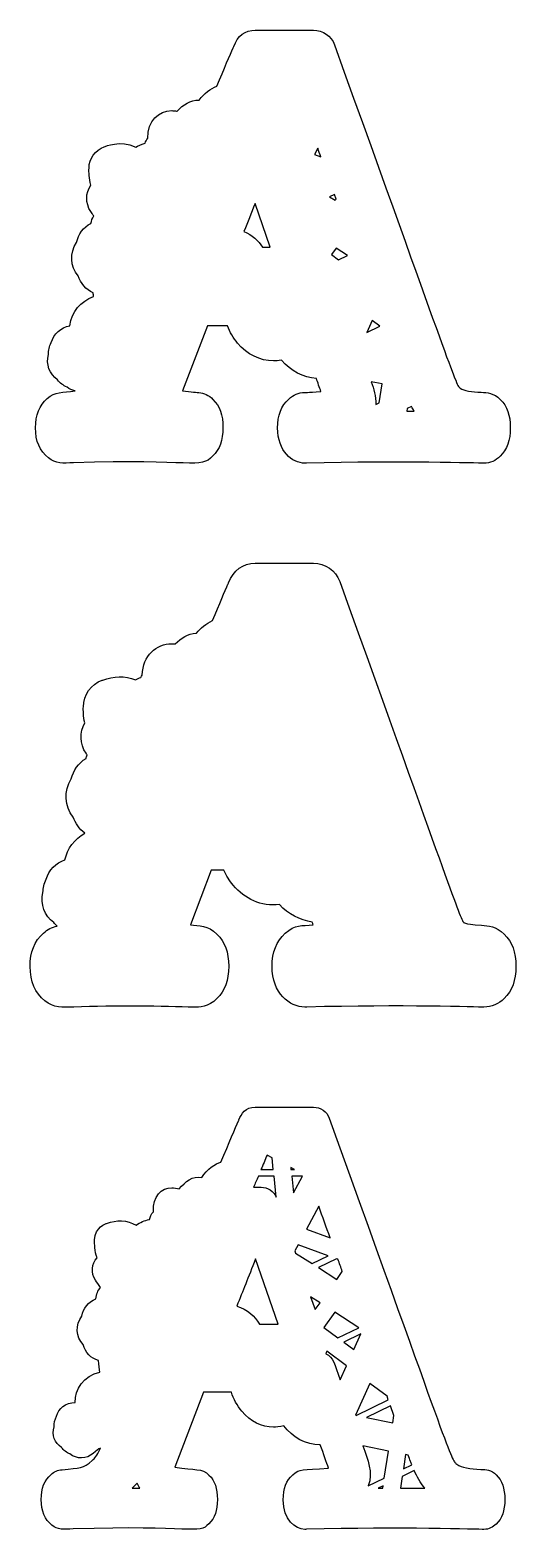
# Model space of a CAD drawing. Header units: millimetres. Extents: x -471 to 1551, y -2688 to 316.
# Drawn here: x -458.3 to -314.5, y -138.2 to 307.2 of the extents above; entities that cross this region are included whole.
import ezdxf

# ---------------------------------------------------------------- set-up
doc = ezdxf.new("R2010")
doc.units = ezdxf.units.MM
doc.header["$MEASUREMENT"] = 0
doc.layers.add('Layer 1', color=7, linetype='Continuous')

msp = doc.modelspace()

# ---------------------------------------------------------------- linework, layer by layer
at = {"layer": 'Layer 1', "color": 250}
for points, knots in [([(-319.1358, 197.8705), (-321.034, 199.8794), (-323.1166, 199.8978), (-324.7568, 200.0084), (-324.7568, 200.0084), (-327.5397, 200.2111), (-329.954, 200.377), (-330.9676, 201.1879), (-330.9676, 201.1879), (-330.9676, 201.1879), (-331.2256, 201.3906), (-331.2256, 201.3906), (-331.2256, 201.3906), (-332.4236, 202.5148), (-336.1648, 213.9227), (-368.2139, 302.8824), (-368.2139, 302.8824), (-369.1538, 305.481), (-371.6418, 307.2319), (-374.4063, 307.2319), (-374.4063, 307.2319), (-374.4063, 307.2319), (-391.6379, 307.2319), (-391.6379, 307.2319), (-391.6379, 307.2319), (-394.6051, 307.2319), (-396.8719, 305.518), (-398.033, 302.4034), (-398.033, 302.4034), (-398.1251, 302.219), (-398.162, 302.1085), (-398.2173, 301.9979), (-398.2173, 301.9979), (-399.1019, 299.9153), (-400.8158, 295.8792), (-403.0458, 290.6268), (-403.0458, 290.6268), (-404.7598, 289.9449), (-406.8239, 288.4521), (-408.2799, 286.5354), (-408.2799, 286.5354), (-410.989, 286.6091), (-412.9241, 285.19), (-414.7487, 283.1996), (-414.7487, 283.1996), (-414.9145, 283.2365), (-415.062, 283.2549), (-415.2278, 283.2918), (-415.2278, 283.2918), (-415.2278, 283.2918), (-415.2463, 283.2918), (-415.2463, 283.2918), (-415.2463, 283.2918), (-415.6149, 283.3471), (-416.0019, 283.3839), (-416.3705, 283.3839), (-416.3705, 283.3839), (-420.2592, 283.3839), (-423.466, 280.3431), (-423.4844, 275.2012), (-423.4844, 275.2012), (-423.7977, 274.7404), (-424.0741, 274.2612), (-424.2584, 273.7452), (-424.2584, 273.7452), (-425.4195, 273.4319), (-426.3778, 272.9528), (-427.0045, 272.5842), (-427.0045, 272.5842), (-431.7224, 274.7957), (-435.9981, 272.7868), (-436.3483, 272.7132), (-436.3483, 272.7132), (-439.0206, 271.7548), (-440.8267, 269.1931), (-440.8636, 266.355), (-440.8636, 266.355), (-440.882, 265.2676), (-440.9004, 263.3509), (-440.3106, 261.3237), (-440.3106, 261.3237), (-441.9324, 259.0384), (-441.9877, 256.016), (-440.3291, 253.4911), (-440.3291, 253.4911), (-440.0895, 253.1225), (-439.7946, 252.6802), (-439.4813, 252.2195), (-439.4813, 252.2195), (-439.9236, 251.4638), (-440.0895, 250.8741), (-440.3106, 250.0079), (-440.3106, 250.0079), (-442.5037, 248.8653), (-444.0518, 246.8011), (-444.531, 244.3684), (-444.531, 244.3684), (-446.6321, 241.3275), (-446.4293, 237.273), (-444.0519, 234.5086), (-444.0519, 234.5086), (-443.3884, 232.2602), (-441.785, 230.3988), (-439.6288, 229.4405), (-439.6288, 229.4405), (-439.6103, 229.0718), (-439.5551, 228.7033), (-439.5182, 228.3531), (-439.5182, 228.3531), (-443.3147, 227.0077), (-446.0423, 223.8563), (-446.5398, 219.7096), (-446.5398, 219.7096), (-449.1568, 219.2489), (-451.2947, 217.3322), (-452.0319, 214.7152), (-452.0319, 214.7152), (-452.6216, 213.6094), (-452.9165, 212.393), (-452.8612, 211.1767), (-452.8612, 211.1767), (-453.6537, 208.3202), (-452.5663, 205.3898), (-450.1705, 203.6943), (-450.1705, 203.6943), (-449.4333, 202.736), (-448.4749, 201.9987), (-447.3691, 201.538), (-447.3691, 201.538), (-446.6504, 201.0036), (-445.8395, 200.6166), (-444.9733, 200.3954), (-444.9733, 200.3954), (-448.7514, 199.7688), (-450.9076, 200.4139), (-453.2482, 198.1654), (-453.2482, 198.1654), (-455.5704, 196.1381), (-456.6945, 193.3), (-456.6945, 189.5035), (-456.6945, 189.5035), (-456.6945, 185.578), (-455.4229, 182.5924), (-452.898, 180.6204), (-452.898, 180.6204), (-450.7418, 178.7775), (-448.5302, 179.017), (-445.4709, 179.1276), (-445.4709, 179.1276), (-410.1229, 180.344), (-407.9298, 177.1372), (-404.2254, 181.1549), (-404.2254, 181.1549), (-402.1797, 183.1453), (-401.2214, 185.8176), (-401.2214, 189.5403), (-401.2214, 189.5403), (-401.2214, 193.2631), (-402.1613, 195.917), (-404.207, 197.9074), (-404.207, 197.9074), (-405.3496, 199.1238), (-406.953, 199.8425), (-408.3168, 199.9346), (-408.3168, 199.9346), (-408.3168, 199.9346), (-408.3168, 199.9346), (-408.3168, 199.9346), (-408.3168, 199.9346), (-408.6301, 199.9715), (-410.731, 200.1005), (-413.2007, 200.4323), (-413.2007, 200.4323), (-413.2007, 200.4323), (-405.8287, 219.6359), (-405.8287, 219.6359), (-405.8287, 219.6359), (-405.8287, 219.6359), (-399.876, 219.6359), (-399.876, 219.6359), (-399.876, 219.6359), (-399.1757, 217.793), (-398.1436, 216.0606), (-396.8903, 214.5678), (-396.8903, 214.5678), (-394.0338, 211.1768), (-390.2557, 209.2969), (-386.2196, 209.2969), (-386.2196, 209.2969), (-385.6851, 209.2969), (-384.8189, 209.3522), (-383.8606, 209.5181), (-383.8606, 209.5181), (-381.1514, 206.3298), (-377.4286, 204.3578), (-373.5768, 204.0997), (-373.5768, 204.0997), (-373.1529, 202.9203), (-372.6185, 201.3906), (-372.2314, 200.2479), (-372.2314, 200.2479), (-376.3965, 199.9162), (-376.9494, 199.9531), (-377.0231, 199.9531), (-377.0231, 199.9531), (-378.9214, 199.9531), (-380.3036, 199.2712), (-381.7042, 198.018), (-381.7042, 198.018), (-383.9526, 196.0091), (-385.04, 193.1894), (-385.04, 189.4482), (-385.04, 189.4482), (-385.04, 182.5556), (-380.7459, 179.0171), (-376.9863, 179.0171), (-376.9863, 179.0171), (-376.9678, 179.0171), (-376.5624, 179.0171), (-376.4703, 179.0356), (-376.4703, 179.0356), (-348.2545, 179.7727), (-325.6967, 179.0171), (-323.9827, 179.0171), (-323.9827, 179.0171), (-322.1767, 179.0171), (-320.4258, 179.7727), (-319.191, 181.0996), (-319.191, 181.0996), (-317.1269, 183.09), (-316.1685, 185.7624), (-316.1685, 189.4851), (-316.1685, 189.4851), (-316.1502, 193.2447), (-317.1085, 195.8986), (-319.1358, 197.8705)], [0, 0, 0, 0, 0.01666667, 0.01666667, 0.01666667, 0.01666667, 0.03333333, 0.03333333, 0.03333333, 0.03333333, 0.05, 0.05, 0.05, 0.05, 0.06666667, 0.06666667, 0.06666667, 0.06666667, 0.08333333, 0.08333333, 0.08333333, 0.08333333, 0.1, 0.1, 0.1, 0.1, 0.11666667, 0.11666667, 0.11666667, 0.11666667, 0.13333333, 0.13333333, 0.13333333, 0.13333333, 0.15, 0.15, 0.15, 0.15, 0.16666667, 0.16666667, 0.16666667, 0.16666667, 0.18333333, 0.18333333, 0.18333333, 0.18333333, 0.2, 0.2, 0.2, 0.2, 0.21666667, 0.21666667, 0.21666667, 0.21666667, 0.23333333, 0.23333333, 0.23333333, 0.23333333, 0.25, 0.25, 0.25, 0.25, 0.26666667, 0.26666667, 0.26666667, 0.26666667, 0.28333333, 0.28333333, 0.28333333, 0.28333333, 0.3, 0.3, 0.3, 0.3, 0.31666667, 0.31666667, 0.31666667, 0.31666667, 0.33333333, 0.33333333, 0.33333333, 0.33333333, 0.35, 0.35, 0.35, 0.35, 0.36666667, 0.36666667, 0.36666667, 0.36666667, 0.38333333, 0.38333333, 0.38333333, 0.38333333, 0.4, 0.4, 0.4, 0.4, 0.41666667, 0.41666667, 0.41666667, 0.41666667, 0.43333333, 0.43333333, 0.43333333, 0.43333333, 0.45, 0.45, 0.45, 0.45, 0.46666667, 0.46666667, 0.46666667, 0.46666667, 0.48333333, 0.48333333, 0.48333333, 0.48333333, 0.5, 0.5, 0.5, 0.5, 0.51666667, 0.51666667, 0.51666667, 0.51666667, 0.53333333, 0.53333333, 0.53333333, 0.53333333, 0.55, 0.55, 0.55, 0.55, 0.56666667, 0.56666667, 0.56666667, 0.56666667, 0.58333333, 0.58333333, 0.58333333, 0.58333333, 0.6, 0.6, 0.6, 0.6, 0.61666667, 0.61666667, 0.61666667, 0.61666667, 0.63333333, 0.63333333, 0.63333333, 0.63333333, 0.65, 0.65, 0.65, 0.65, 0.66666667, 0.66666667, 0.66666667, 0.66666667, 0.68333333, 0.68333333, 0.68333333, 0.68333333, 0.7, 0.7, 0.7, 0.7, 0.71666667, 0.71666667, 0.71666667, 0.71666667, 0.73333333, 0.73333333, 0.73333333, 0.73333333, 0.75, 0.75, 0.75, 0.75, 0.76666667, 0.76666667, 0.76666667, 0.76666667, 0.78333333, 0.78333333, 0.78333333, 0.78333333, 0.8, 0.8, 0.8, 0.8, 0.81666667, 0.81666667, 0.81666667, 0.81666667, 0.83333333, 0.83333333, 0.83333333, 0.83333333, 0.85, 0.85, 0.85, 0.85, 0.86666667, 0.86666667, 0.86666667, 0.86666667, 0.88333333, 0.88333333, 0.88333333, 0.88333333, 0.9, 0.9, 0.9, 0.9, 0.91666667, 0.91666667, 0.91666667, 0.91666667, 0.93333333, 0.93333333, 0.93333333, 0.93333333, 0.95, 0.95, 0.95, 0.95, 0.96666667, 0.96666667, 0.96666667, 0.96666667, 1, 1, 1, 1]), ([(-374.1482, 270.4095), (-374.1482, 270.4095), (-373.1529, 272.2525), (-373.1529, 272.2525), (-373.1529, 272.2525), (-372.8396, 271.4047), (-372.5448, 270.5569), (-372.2315, 269.7091), (-372.2315, 269.7091), (-372.2315, 269.7091), (-374.1482, 270.4095), (-374.1482, 270.4095)], [0, 0, 0, 0, 0.25, 0.25, 0.25, 0.25, 0.5, 0.5, 0.5, 0.5, 1, 1, 1, 1]), ([(-367.7347, 257.214), (-367.7347, 257.214), (-367.9927, 256.8453), (-367.9927, 256.8453), (-367.9927, 256.8453), (-367.9927, 256.8453), (-369.6329, 257.8958), (-369.6329, 257.8958), (-369.6329, 257.8958), (-369.6329, 257.8958), (-368.2323, 258.5777), (-368.2323, 258.5777), (-368.2323, 258.5777), (-368.2323, 258.5777), (-367.7347, 257.214), (-367.7347, 257.214)], [0, 0, 0, 0, 0.2, 0.2, 0.2, 0.2, 0.4, 0.4, 0.4, 0.4, 0.6, 0.6, 0.6, 0.6, 1, 1, 1, 1]), ([(-387.2148, 242.9679), (-387.9704, 242.9679), (-388.7076, 242.9679), (-389.4817, 242.9679), (-389.4817, 242.9679), (-390.7349, 244.9583), (-392.6147, 246.5432), (-394.9921, 247.649), (-394.9921, 247.649), (-393.9232, 250.3397), (-392.8727, 252.9567), (-391.6932, 255.9423), (-391.6932, 255.9423), (-391.6932, 255.9423), (-387.2148, 242.9679), (-387.2148, 242.9679)], [0, 0, 0, 0, 0.2, 0.2, 0.2, 0.2, 0.4, 0.4, 0.4, 0.4, 0.6, 0.6, 0.6, 0.6, 1, 1, 1, 1]), ([(-369.0432, 240.7563), (-369.0432, 240.7563), (-367.6978, 242.6545), (-367.6978, 242.6545), (-367.6978, 242.6545), (-367.6978, 242.6545), (-364.362, 240.5167), (-364.362, 240.5167), (-364.362, 240.5167), (-364.362, 240.5167), (-366.9974, 239.2266), (-366.9974, 239.2266), (-366.9974, 239.2266), (-366.9974, 239.2266), (-369.0432, 240.7563), (-369.0432, 240.7563)], [0, 0, 0, 0, 0.2, 0.2, 0.2, 0.2, 0.4, 0.4, 0.4, 0.4, 0.6, 0.6, 0.6, 0.6, 1, 1, 1, 1]), ([(-354.8156, 219.5807), (-354.8156, 219.5807), (-358.6674, 217.7008), (-358.6674, 217.7008), (-358.6674, 217.7008), (-358.6674, 217.7008), (-357.064, 221.2578), (-357.064, 221.2578), (-357.064, 221.2578), (-357.064, 221.2578), (-354.8156, 219.5807), (-354.8156, 219.5807)], [0, 0, 0, 0, 0.25, 0.25, 0.25, 0.25, 0.5, 0.5, 0.5, 0.5, 1, 1, 1, 1]), ([(-357.3035, 203.1414), (-357.3035, 203.1414), (-354.0967, 202.4964), (-354.0967, 202.4964), (-354.0967, 202.4964), (-354.0967, 202.4964), (-354.9629, 196.8938), (-354.9629, 196.8938), (-354.9629, 196.8938), (-354.9629, 196.8938), (-355.9581, 196.4147), (-355.9581, 196.4147), (-355.9581, 196.4147), (-355.8844, 198.8658), (-356.5664, 200.9299), (-357.3035, 203.1414)], [0, 0, 0, 0, 0.2, 0.2, 0.2, 0.2, 0.4, 0.4, 0.4, 0.4, 0.6, 0.6, 0.6, 0.6, 1, 1, 1, 1]), ([(-346.7618, 194.4611), (-346.7618, 194.4611), (-346.6512, 195.1614), (-346.6512, 195.1614), (-346.6512, 195.1614), (-346.6512, 195.1614), (-345.3796, 195.788), (-345.3796, 195.788), (-345.3796, 195.788), (-345.14, 195.3272), (-344.9004, 194.8849), (-344.6424, 194.4611), (-344.6424, 194.4611), (-345.3427, 194.4427), (-346.0614, 194.4427), (-346.7618, 194.4611)], [0, 0, 0, 0, 0.2, 0.2, 0.2, 0.2, 0.4, 0.4, 0.4, 0.4, 0.6, 0.6, 0.6, 0.6, 1, 1, 1, 1]), ([(-317.9747, 39.5759), (-320.26, 41.9718), (-322.8033, 42.0823), (-324.6462, 42.2113), (-324.6462, 42.2113), (-330.47, 42.6352), (-329.8065, 43.0775), (-330.0646, 43.1328), (-330.0646, 43.1328), (-331.3546, 45.1785), (-335.7778, 58.282), (-366.6658, 144.0166), (-366.6658, 144.0166), (-367.8453, 147.2602), (-370.9415, 149.4349), (-374.4063, 149.4349), (-374.4063, 149.4349), (-374.4063, 149.4349), (-391.6379, 149.4349), (-391.6379, 149.4349), (-391.6379, 149.4349), (-395.2686, 149.4349), (-398.1436, 147.3155), (-399.5442, 143.6111), (-399.5442, 143.6111), (-399.5811, 143.519), (-399.6179, 143.4268), (-399.6732, 143.3531), (-399.6732, 143.3531), (-399.6732, 143.3531), (-399.7469, 143.2057), (-399.7469, 143.2057), (-399.7469, 143.2057), (-400.5947, 141.1968), (-402.2165, 137.4003), (-404.3175, 132.4243), (-404.3175, 132.4243), (-406.2342, 131.466), (-407.8006, 130.2496), (-409.0907, 128.72), (-409.0907, 128.72), (-411.6893, 128.5357), (-413.5507, 127.2825), (-415.3384, 125.5132), (-415.3384, 125.5132), (-415.6885, 125.5501), (-416.0387, 125.5685), (-416.3705, 125.5685), (-416.3705, 125.5685), (-420.9594, 125.5685), (-424.8665, 122.1037), (-425.1245, 116.2432), (-425.1245, 116.2432), (-425.2535, 116.0405), (-425.3641, 115.8377), (-425.4747, 115.6165), (-425.4747, 115.6165), (-426.1013, 115.3954), (-426.6542, 115.1558), (-427.1149, 114.9162), (-427.1149, 114.9162), (-430.2848, 116.1326), (-433.5284, 116.0035), (-436.8089, 114.8241), (-436.8089, 114.8241), (-436.8089, 114.8241), (-436.9379, 114.7872), (-436.9379, 114.7872), (-436.9379, 114.7872), (-440.2553, 113.5893), (-442.5037, 110.4194), (-442.5405, 106.8993), (-442.5405, 106.8993), (-442.559, 105.8857), (-442.559, 104.1165), (-442.1167, 102.1444), (-442.1167, 102.1444), (-443.7016, 99.3984), (-443.5726, 95.9336), (-441.748, 93.1324), (-441.748, 93.1324), (-441.6374, 92.9665), (-441.5269, 92.8006), (-441.4163, 92.6348), (-441.4163, 92.6348), (-441.5637, 92.2661), (-441.6559, 91.9898), (-441.748, 91.6395), (-441.748, 91.6395), (-443.9781, 90.2573), (-445.5261, 88.0457), (-446.0975, 85.5762), (-446.0975, 85.5762), (-448.4012, 82.0008), (-448.1063, 77.4671), (-445.5445, 74.2604), (-445.5445, 74.2604), (-444.9179, 72.399), (-443.7384, 70.7219), (-442.0982, 69.524), (-442.0982, 69.524), (-445.1391, 67.8101), (-447.2585, 64.9719), (-447.9772, 61.5809), (-447.9772, 61.5809), (-450.6496, 60.7147), (-452.7321, 58.5768), (-453.543, 55.8677), (-453.543, 55.8677), (-454.1696, 54.6329), (-454.5013, 53.2691), (-454.4829, 51.8869), (-454.4829, 51.8869), (-455.3122, 48.4405), (-453.9853, 45.031), (-451.2946, 43.0222), (-451.2946, 43.0222), (-450.9813, 42.6536), (-450.6496, 42.3034), (-450.2809, 41.9901), (-450.2809, 41.9901), (-451.829, 41.6953), (-453.1744, 40.9949), (-454.317, 39.9076), (-454.317, 39.9076), (-456.9894, 37.5485), (-458.2978, 34.305), (-458.2978, 30.0293), (-458.2978, 30.0293), (-458.2978, 25.5877), (-456.8235, 22.1598), (-453.8932, 19.8746), (-453.8932, 19.8746), (-451.2946, 17.6815), (-448.7513, 17.9026), (-445.3603, 18.0132), (-445.3603, 18.0132), (-433.1783, 18.437), (-418.5083, 18.3265), (-409.8096, 17.9395), (-409.8096, 17.9395), (-408.3905, 17.9395), (-405.4233, 17.9395), (-402.9906, 20.5565), (-402.9906, 20.5565), (-400.6316, 22.8787), (-399.5258, 25.9011), (-399.5258, 30.0846), (-399.5258, 30.0846), (-399.5258, 34.2681), (-400.6316, 37.2906), (-402.9906, 39.5943), (-402.9906, 39.5943), (-405.5708, 42.3219), (-408.4458, 42.1007), (-410.86, 42.3588), (-410.86, 42.3588), (-410.86, 42.3588), (-404.7045, 58.5584), (-404.7045, 58.5584), (-404.7045, 58.5584), (-404.7045, 58.5584), (-400.9817, 58.5584), (-400.9817, 58.5584), (-400.9817, 58.5584), (-400.2446, 56.9367), (-399.2862, 55.407), (-398.162, 54.08), (-398.162, 54.08), (-394.7525, 50.0255), (-389.8871, 47.685), (-384.5057, 48.3484), (-384.5057, 48.3484), (-381.8518, 45.5287), (-378.387, 43.6857), (-374.7933, 43.1697), (-374.7933, 43.1697), (-374.6827, 42.8749), (-374.5906, 42.5984), (-374.4985, 42.3219), (-374.4985, 42.3219), (-378.0001, 42.0823), (-379.8062, 42.5063), (-382.7918, 39.8524), (-382.7918, 39.8524), (-385.4089, 37.5118), (-386.6621, 34.305), (-386.6621, 30.0662), (-386.6621, 30.0662), (-386.6621, 22.1415), (-381.5387, 17.9949), (-376.9681, 17.9949), (-376.9681, 17.9949), (-376.9496, 17.9949), (-376.5073, 18.0133), (-376.3968, 18.0133), (-376.3968, 18.0133), (-348.2179, 18.7505), (-325.7154, 17.9949), (-323.9645, 17.9949), (-323.9645, 17.9949), (-321.7161, 17.9949), (-319.5414, 18.9348), (-317.9933, 20.5566), (-317.9933, 20.5566), (-315.6159, 22.8787), (-314.5101, 25.9196), (-314.5101, 30.1031), (-314.5101, 30.1031), (-314.51, 34.2498), (-315.6158, 37.2722), (-317.9747, 39.5759)], [0, 0, 0, 0, 0.01851852, 0.01851852, 0.01851852, 0.01851852, 0.03703704, 0.03703704, 0.03703704, 0.03703704, 0.05555556, 0.05555556, 0.05555556, 0.05555556, 0.07407407, 0.07407407, 0.07407407, 0.07407407, 0.09259259, 0.09259259, 0.09259259, 0.09259259, 0.11111111, 0.11111111, 0.11111111, 0.11111111, 0.12962963, 0.12962963, 0.12962963, 0.12962963, 0.14814815, 0.14814815, 0.14814815, 0.14814815, 0.16666667, 0.16666667, 0.16666667, 0.16666667, 0.18518519, 0.18518519, 0.18518519, 0.18518519, 0.2037037, 0.2037037, 0.2037037, 0.2037037, 0.22222222, 0.22222222, 0.22222222, 0.22222222, 0.24074074, 0.24074074, 0.24074074, 0.24074074, 0.25925926, 0.25925926, 0.25925926, 0.25925926, 0.27777778, 0.27777778, 0.27777778, 0.27777778, 0.2962963, 0.2962963, 0.2962963, 0.2962963, 0.31481481, 0.31481481, 0.31481481, 0.31481481, 0.33333333, 0.33333333, 0.33333333, 0.33333333, 0.35185185, 0.35185185, 0.35185185, 0.35185185, 0.37037037, 0.37037037, 0.37037037, 0.37037037, 0.38888889, 0.38888889, 0.38888889, 0.38888889, 0.40740741, 0.40740741, 0.40740741, 0.40740741, 0.42592593, 0.42592593, 0.42592593, 0.42592593, 0.44444444, 0.44444444, 0.44444444, 0.44444444, 0.46296296, 0.46296296, 0.46296296, 0.46296296, 0.48148148, 0.48148148, 0.48148148, 0.48148148, 0.5, 0.5, 0.5, 0.5, 0.51851852, 0.51851852, 0.51851852, 0.51851852, 0.53703704, 0.53703704, 0.53703704, 0.53703704, 0.55555556, 0.55555556, 0.55555556, 0.55555556, 0.57407407, 0.57407407, 0.57407407, 0.57407407, 0.59259259, 0.59259259, 0.59259259, 0.59259259, 0.61111111, 0.61111111, 0.61111111, 0.61111111, 0.62962963, 0.62962963, 0.62962963, 0.62962963, 0.64814815, 0.64814815, 0.64814815, 0.64814815, 0.66666667, 0.66666667, 0.66666667, 0.66666667, 0.68518519, 0.68518519, 0.68518519, 0.68518519, 0.7037037, 0.7037037, 0.7037037, 0.7037037, 0.72222222, 0.72222222, 0.72222222, 0.72222222, 0.74074074, 0.74074074, 0.74074074, 0.74074074, 0.75925926, 0.75925926, 0.75925926, 0.75925926, 0.77777778, 0.77777778, 0.77777778, 0.77777778, 0.7962963, 0.7962963, 0.7962963, 0.7962963, 0.81481481, 0.81481481, 0.81481481, 0.81481481, 0.83333333, 0.83333333, 0.83333333, 0.83333333, 0.85185185, 0.85185185, 0.85185185, 0.85185185, 0.87037037, 0.87037037, 0.87037037, 0.87037037, 0.88888889, 0.88888889, 0.88888889, 0.88888889, 0.90740741, 0.90740741, 0.90740741, 0.90740741, 0.92592593, 0.92592593, 0.92592593, 0.92592593, 0.94444444, 0.94444444, 0.94444444, 0.94444444, 0.96296296, 0.96296296, 0.96296296, 0.96296296, 1, 1, 1, 1]), ([(-320.3153, -120.4978), (-321.7713, -118.9312), (-323.3747, -118.9497), (-324.8859, -118.8391), (-324.8859, -118.8391), (-328.0742, -118.6179), (-330.5991, -118.4336), (-331.9997, -117.291), (-331.9997, -117.291), (-331.9997, -117.291), (-332.2577, -117.0883), (-332.2577, -117.0883), (-332.2577, -117.0883), (-333.8243, -115.8351), (-335.1327, -110.9881), (-369.762, -14.8777), (-369.762, -14.8777), (-370.4623, -12.9241), (-372.3237, -11.6156), (-374.4063, -11.6156), (-374.4063, -11.6156), (-374.4063, -11.6156), (-391.6379, -11.6156), (-391.6379, -11.6156), (-391.6379, -11.6156), (-394.4945, -11.6156), (-395.8583, -13.6613), (-396.4849, -15.3752), (-396.4849, -15.3752), (-396.5402, -15.5042), (-396.5586, -15.5227), (-396.6323, -15.6885), (-396.6323, -15.6885), (-397.5354, -17.8079), (-399.3784, -22.1573), (-401.8111, -27.8889), (-401.8111, -27.8889), (-403.4328, -28.3128), (-405.9209, -29.9715), (-407.4689, -32.4042), (-407.4689, -32.4042), (-410.2703, -31.8697), (-412.3528, -33.6389), (-414.1405, -35.8321), (-414.1405, -35.8321), (-414.8039, -35.6478), (-415.6701, -35.4635), (-416.352, -35.4635), (-416.352, -35.4635), (-419.4297, -35.4635), (-422.0652, -38.0068), (-421.8072, -42.5589), (-421.8072, -42.5589), (-422.4522, -43.2961), (-422.7103, -43.9596), (-423.0051, -44.8995), (-423.0051, -44.8995), (-424.3874, -45.1206), (-425.8248, -45.7656), (-426.9122, -46.5582), (-426.9122, -46.5582), (-429.6583, -44.9179), (-432.6807, -44.9364), (-435.6663, -46.0237), (-435.6663, -46.0237), (-435.6848, -46.0422), (-439.1863, -47.1295), (-439.2048, -50.8891), (-439.2048, -50.8891), (-439.2232, -52.1055), (-439.2416, -54.188), (-438.4492, -56.2337), (-438.4492, -56.2337), (-440.1447, -57.9845), (-440.3659, -60.6384), (-438.9468, -62.8315), (-438.9468, -62.8315), (-438.5413, -63.4397), (-438.0622, -64.1953), (-437.454, -64.9694), (-437.454, -64.9694), (-438.3202, -66.0199), (-438.5598, -66.8676), (-438.8731, -68.3789), (-438.8731, -68.3789), (-441.0662, -69.2266), (-442.6327, -71.1802), (-442.9645, -73.5023), (-442.9645, -73.5023), (-444.9364, -76.0456), (-444.7706, -79.6025), (-442.559, -81.9062), (-442.559, -81.9062), (-442.0061, -84.2468), (-440.2369, -86.016), (-438.0253, -86.6242), (-438.0253, -86.6242), (-438.0069, -87.9879), (-437.8226, -89.1859), (-437.6198, -90.0705), (-437.6198, -90.0705), (-442.4116, -91.0657), (-445.2497, -95.1755), (-444.918, -99.0642), (-444.918, -99.0642), (-447.8852, -98.972), (-449.894, -100.8519), (-450.4653, -103.1371), (-450.4653, -103.1371), (-451.0182, -104.0954), (-451.2578, -105.1828), (-451.1656, -106.2518), (-451.1656, -106.2518), (-451.9397, -108.6292), (-451.0182, -111.0435), (-448.9725, -112.3519), (-448.9725, -112.3519), (-448.3644, -113.2181), (-447.5166, -113.9), (-446.503, -114.287), (-446.503, -114.287), (-444.4941, -115.8904), (-441.6007, -115.8351), (-439.6287, -114.1027), (-439.6287, -114.1027), (-438.7072, -113.2734), (-438.0438, -112.8495), (-437.4725, -112.5362), (-437.4725, -112.5362), (-438.7072, -115.1164), (-439.1312, -115.5034), (-439.9236, -116.2037), (-439.9236, -116.2037), (-442.5406, -118.5627), (-443.5358, -118.4152), (-448.8251, -118.9497), (-448.8251, -118.9497), (-450.1336, -119.0234), (-451.2394, -119.4842), (-452.1056, -120.3319), (-452.1056, -120.3319), (-454.0592, -122.0459), (-455.0175, -124.4786), (-455.0175, -127.7775), (-455.0175, -127.7775), (-455.0175, -131.187), (-453.9486, -133.7487), (-451.8292, -135.3705), (-451.8292, -135.3705), (-450.1521, -136.8264), (-448.4012, -136.5869), (-445.5078, -136.4947), (-445.5078, -136.4947), (-410.4731, -135.2783), (-408.3722, -138.2455), (-405.3865, -134.9651), (-405.3865, -134.9651), (-403.6541, -133.3064), (-402.8432, -131.0028), (-402.8432, -127.7407), (-402.8432, -127.7407), (-402.8432, -124.4786), (-403.6357, -122.1933), (-405.3496, -120.5347), (-405.3496, -120.5347), (-407.4137, -118.3047), (-409.4041, -119.2815), (-415.4122, -118.1757), (-415.4122, -118.1757), (-415.4122, -118.1757), (-406.9715, -95.9864), (-406.9715, -95.9864), (-406.9715, -95.9864), (-406.3265, -95.968), (-406.2895, -95.9864), (-398.715, -95.9864), (-398.715, -95.9864), (-398.0884, -98.0322), (-397.0195, -100.0041), (-395.6373, -101.6443), (-395.6373, -101.6443), (-393.1124, -104.6668), (-389.7583, -106.3254), (-386.2198, -106.3254), (-386.2198, -106.3254), (-385.6669, -106.3254), (-384.469, -106.2333), (-383.1973, -105.9384), (-383.1973, -105.9384), (-380.6724, -109.3295), (-376.6916, -111.67), (-372.3975, -111.541), (-372.3975, -111.541), (-371.4208, -114.3055), (-370.5177, -116.8672), (-369.9833, -118.4705), (-369.9833, -118.4705), (-378.0923, -119.2446), (-378.295, -118.4337), (-380.5803, -120.4609), (-380.5803, -120.4609), (-382.4601, -122.1565), (-383.3631, -124.5523), (-383.3631, -127.8144), (-383.3631, -127.8144), (-383.3631, -133.7303), (-379.8431, -136.6053), (-376.9681, -136.6053), (-376.9681, -136.6053), (-376.9496, -136.6053), (-376.5811, -136.6053), (-376.4889, -136.5868), (-376.4889, -136.5868), (-348.3837, -135.8497), (-325.5126, -136.6053), (-323.9645, -136.6053), (-323.9645, -136.6053), (-322.5823, -136.6053), (-321.2738, -136.034), (-320.3339, -135.0203), (-320.3339, -135.0203), (-318.6015, -133.3616), (-317.7905, -131.058), (-317.7905, -127.7775), (-317.7905, -127.7775), (-317.8089, -124.4417), (-318.6013, -122.1564), (-320.3153, -120.4978)], [0, 0, 0, 0, 0.01724138, 0.01724138, 0.01724138, 0.01724138, 0.03448276, 0.03448276, 0.03448276, 0.03448276, 0.05172414, 0.05172414, 0.05172414, 0.05172414, 0.06896552, 0.06896552, 0.06896552, 0.06896552, 0.0862069, 0.0862069, 0.0862069, 0.0862069, 0.10344828, 0.10344828, 0.10344828, 0.10344828, 0.12068966, 0.12068966, 0.12068966, 0.12068966, 0.13793103, 0.13793103, 0.13793103, 0.13793103, 0.15517241, 0.15517241, 0.15517241, 0.15517241, 0.17241379, 0.17241379, 0.17241379, 0.17241379, 0.18965517, 0.18965517, 0.18965517, 0.18965517, 0.20689655, 0.20689655, 0.20689655, 0.20689655, 0.22413793, 0.22413793, 0.22413793, 0.22413793, 0.24137931, 0.24137931, 0.24137931, 0.24137931, 0.25862069, 0.25862069, 0.25862069, 0.25862069, 0.27586207, 0.27586207, 0.27586207, 0.27586207, 0.29310345, 0.29310345, 0.29310345, 0.29310345, 0.31034483, 0.31034483, 0.31034483, 0.31034483, 0.32758621, 0.32758621, 0.32758621, 0.32758621, 0.34482759, 0.34482759, 0.34482759, 0.34482759, 0.36206897, 0.36206897, 0.36206897, 0.36206897, 0.37931034, 0.37931034, 0.37931034, 0.37931034, 0.39655172, 0.39655172, 0.39655172, 0.39655172, 0.4137931, 0.4137931, 0.4137931, 0.4137931, 0.43103448, 0.43103448, 0.43103448, 0.43103448, 0.44827586, 0.44827586, 0.44827586, 0.44827586, 0.46551724, 0.46551724, 0.46551724, 0.46551724, 0.48275862, 0.48275862, 0.48275862, 0.48275862, 0.5, 0.5, 0.5, 0.5, 0.51724138, 0.51724138, 0.51724138, 0.51724138, 0.53448276, 0.53448276, 0.53448276, 0.53448276, 0.55172414, 0.55172414, 0.55172414, 0.55172414, 0.56896552, 0.56896552, 0.56896552, 0.56896552, 0.5862069, 0.5862069, 0.5862069, 0.5862069, 0.60344828, 0.60344828, 0.60344828, 0.60344828, 0.62068966, 0.62068966, 0.62068966, 0.62068966, 0.63793103, 0.63793103, 0.63793103, 0.63793103, 0.65517241, 0.65517241, 0.65517241, 0.65517241, 0.67241379, 0.67241379, 0.67241379, 0.67241379, 0.68965517, 0.68965517, 0.68965517, 0.68965517, 0.70689655, 0.70689655, 0.70689655, 0.70689655, 0.72413793, 0.72413793, 0.72413793, 0.72413793, 0.74137931, 0.74137931, 0.74137931, 0.74137931, 0.75862069, 0.75862069, 0.75862069, 0.75862069, 0.77586207, 0.77586207, 0.77586207, 0.77586207, 0.79310345, 0.79310345, 0.79310345, 0.79310345, 0.81034483, 0.81034483, 0.81034483, 0.81034483, 0.82758621, 0.82758621, 0.82758621, 0.82758621, 0.84482759, 0.84482759, 0.84482759, 0.84482759, 0.86206897, 0.86206897, 0.86206897, 0.86206897, 0.87931034, 0.87931034, 0.87931034, 0.87931034, 0.89655172, 0.89655172, 0.89655172, 0.89655172, 0.9137931, 0.9137931, 0.9137931, 0.9137931, 0.93103448, 0.93103448, 0.93103448, 0.93103448, 0.94827586, 0.94827586, 0.94827586, 0.94827586, 0.96551724, 0.96551724, 0.96551724, 0.96551724, 1, 1, 1, 1]), ([(-386.6803, -26.5804), (-386.6803, -26.5804), (-386.3117, -30.1005), (-386.3117, -30.1005), (-386.3117, -30.1005), (-386.3117, -30.1005), (-389.9608, -30.1005), (-389.9608, -30.1005), (-389.9608, -30.1005), (-389.3711, -28.6998), (-388.7629, -27.2623), (-388.1547, -25.8064), (-388.1547, -25.8064), (-388.1547, -25.8064), (-386.6803, -26.5804), (-386.6803, -26.5804)], [0, 0, 0, 0, 0.2, 0.2, 0.2, 0.2, 0.4, 0.4, 0.4, 0.4, 0.6, 0.6, 0.6, 0.6, 1, 1, 1, 1]), ([(-380.0273, -30.1005), (-380.0273, -30.1005), (-381.0778, -30.1005), (-381.0778, -30.1005), (-381.0778, -30.1005), (-381.0778, -30.1005), (-381.1331, -29.5107), (-381.1331, -29.5107), (-381.1331, -29.5107), (-381.1331, -29.5107), (-380.0273, -30.1005), (-380.0273, -30.1005)], [0, 0, 0, 0, 0.25, 0.25, 0.25, 0.25, 0.5, 0.5, 0.5, 0.5, 1, 1, 1, 1]), ([(-385.4271, -38.2464), (-386.2196, -36.4771), (-387.9704, -35.316), (-389.9424, -35.316), (-389.9424, -35.316), (-389.9424, -35.316), (-392.1355, -35.3161), (-392.1355, -35.3161), (-392.1355, -35.3161), (-391.7117, -34.3025), (-391.2325, -33.1967), (-390.7349, -32.0172), (-390.7349, -32.0172), (-390.7349, -32.0172), (-386.0906, -32.0172), (-386.0906, -32.0172), (-386.0906, -32.0172), (-386.0906, -32.0172), (-385.4271, -38.2464), (-385.4271, -38.2464)], [0, 0, 0, 0, 0.16666667, 0.16666667, 0.16666667, 0.16666667, 0.33333333, 0.33333333, 0.33333333, 0.33333333, 0.5, 0.5, 0.5, 0.5, 0.66666667, 0.66666667, 0.66666667, 0.66666667, 1, 1, 1, 1]), ([(-380.3405, -36.9563), (-380.3405, -36.9563), (-380.875, -31.9987), (-380.875, -31.9987), (-380.875, -31.9987), (-380.875, -31.9987), (-377.7051, -31.9988), (-377.7051, -31.9988), (-377.7051, -31.9988), (-377.7051, -31.9988), (-380.3405, -36.9563), (-380.3405, -36.9563)], [0, 0, 0, 0, 0.25, 0.25, 0.25, 0.25, 0.5, 0.5, 0.5, 0.5, 1, 1, 1, 1]), ([(-372.8582, -40.9371), (-371.7155, -44.1069), (-370.5913, -47.2216), (-369.504, -50.2624), (-369.504, -50.2624), (-369.504, -50.2624), (-376.4888, -47.7191), (-376.4888, -47.7191), (-376.4888, -47.7191), (-376.4888, -47.7191), (-372.8582, -40.9371), (-372.8582, -40.9371)], [0, 0, 0, 0, 0.25, 0.25, 0.25, 0.25, 0.5, 0.5, 0.5, 0.5, 1, 1, 1, 1]), ([(-379.714, -54.7962), (-379.714, -54.7962), (-379.9351, -54.1695), (-379.9351, -54.1695), (-379.9351, -54.1695), (-379.9351, -54.1695), (-378.9584, -52.345), (-378.9584, -52.345), (-378.9584, -52.345), (-378.9584, -52.345), (-370.0568, -55.5886), (-370.0568, -55.5886), (-370.0568, -55.5886), (-370.0568, -55.5886), (-374.8486, -57.9292), (-374.8486, -57.9292), (-374.8486, -57.9292), (-374.8486, -57.9292), (-379.714, -54.7962), (-379.714, -54.7962)], [0, 0, 0, 0, 0.16666667, 0.16666667, 0.16666667, 0.16666667, 0.33333333, 0.33333333, 0.33333333, 0.33333333, 0.5, 0.5, 0.5, 0.5, 0.66666667, 0.66666667, 0.66666667, 0.66666667, 1, 1, 1, 1]), ([(-390.4216, -75.8981), (-391.6932, -73.4101), (-393.9969, -71.5487), (-397.1116, -70.4982), (-397.1116, -70.4982), (-395.3423, -66.0751), (-393.7389, -62.039), (-391.5642, -56.5654), (-391.5642, -56.5654), (-391.5642, -56.5654), (-384.9111, -75.8981), (-384.9111, -75.8981), (-384.9111, -75.8981), (-386.754, -75.8981), (-388.5417, -75.8981), (-390.4216, -75.8981)], [0, 0, 0, 0, 0.2, 0.2, 0.2, 0.2, 0.4, 0.4, 0.4, 0.4, 0.6, 0.6, 0.6, 0.6, 1, 1, 1, 1]), ([(-367.5688, -56.4917), (-367.5688, -56.4917), (-367.2002, -56.6207), (-367.2002, -56.6207), (-367.2002, -56.6207), (-366.7579, -57.8371), (-366.3156, -59.0534), (-365.8917, -60.2698), (-365.8917, -60.2698), (-365.8917, -60.2698), (-367.5504, -62.6104), (-367.5504, -62.6104), (-367.5504, -62.6104), (-367.5504, -62.6104), (-372.9688, -59.1272), (-372.9688, -59.1272), (-372.9688, -59.1272), (-372.9688, -59.1272), (-367.5688, -56.4917), (-367.5688, -56.4917)], [0, 0, 0, 0, 0.16666667, 0.16666667, 0.16666667, 0.16666667, 0.33333333, 0.33333333, 0.33333333, 0.33333333, 0.5, 0.5, 0.5, 0.5, 0.66666667, 0.66666667, 0.66666667, 0.66666667, 1, 1, 1, 1]), ([(-372.4895, -69.5214), (-372.4895, -69.5214), (-373.9455, -71.5671), (-373.9455, -71.5671), (-373.9455, -71.5671), (-373.9455, -71.5671), (-375.2724, -67.7338), (-375.2724, -67.7338), (-375.2724, -67.7338), (-375.2724, -67.7338), (-372.4895, -69.5214), (-372.4895, -69.5214)], [0, 0, 0, 0, 0.25, 0.25, 0.25, 0.25, 0.5, 0.5, 0.5, 0.5, 1, 1, 1, 1]), ([(-371.3101, -76.8196), (-371.3101, -76.8196), (-368.1217, -72.3411), (-368.1217, -72.3411), (-368.1217, -72.3411), (-368.1217, -72.3411), (-361.0079, -76.9117), (-361.0079, -76.9117), (-361.0079, -76.9117), (-361.0079, -76.9117), (-367.1818, -79.9157), (-367.1818, -79.9157), (-367.1818, -79.9157), (-367.1818, -79.9157), (-371.3101, -76.8196), (-371.3101, -76.8196)], [0, 0, 0, 0, 0.2, 0.2, 0.2, 0.2, 0.4, 0.4, 0.4, 0.4, 0.6, 0.6, 0.6, 0.6, 1, 1, 1, 1]), ([(-360.3628, -78.7178), (-360.3628, -78.7178), (-362.4822, -83.399), (-362.4822, -83.399), (-362.4822, -83.399), (-362.4822, -83.399), (-365.431, -81.1874), (-365.431, -81.1874), (-365.431, -81.1874), (-365.431, -81.1874), (-360.3628, -78.7178), (-360.3628, -78.7178)], [0, 0, 0, 0, 0.25, 0.25, 0.25, 0.25, 0.5, 0.5, 0.5, 0.5, 1, 1, 1, 1]), ([(-370.7572, -84.6153), (-370.665, -84.3757), (-370.5728, -84.1361), (-370.5175, -83.8781), (-370.5175, -83.8781), (-370.5175, -83.8781), (-364.6753, -88.2276), (-364.6753, -88.2276), (-364.6753, -88.2276), (-364.6753, -88.2276), (-366.5552, -92.3742), (-366.5552, -92.3742), (-366.5552, -92.3742), (-368.1954, -87.564), (-368.5088, -85.6658), (-370.7572, -84.6153)], [0, 0, 0, 0, 0.2, 0.2, 0.2, 0.2, 0.4, 0.4, 0.4, 0.4, 0.6, 0.6, 0.6, 0.6, 1, 1, 1, 1]), ([(-352.2723, -98.2348), (-352.2723, -98.2348), (-361.7635, -102.8607), (-361.7635, -102.8607), (-361.7635, -102.8607), (-361.7635, -102.8607), (-361.9662, -102.8238), (-361.9662, -102.8238), (-361.9662, -102.8238), (-361.9662, -102.8238), (-357.7089, -93.4247), (-357.7089, -93.4247), (-357.7089, -93.4247), (-357.7089, -93.4247), (-352.6408, -97.2028), (-352.6408, -97.2028), (-352.6408, -97.2028), (-352.6408, -97.2028), (-352.2723, -98.2348), (-352.2723, -98.2348)], [0, 0, 0, 0, 0.16666667, 0.16666667, 0.16666667, 0.16666667, 0.33333333, 0.33333333, 0.33333333, 0.33333333, 0.5, 0.5, 0.5, 0.5, 0.66666667, 0.66666667, 0.66666667, 0.66666667, 1, 1, 1, 1]), ([(-350.6136, -102.8975), (-350.6136, -102.8975), (-350.9454, -105.0354), (-350.9454, -105.0354), (-350.9454, -105.0354), (-350.9454, -105.0354), (-358.7043, -103.4688), (-358.7043, -103.4688), (-358.7043, -103.4688), (-358.7043, -103.4688), (-351.6458, -100.0225), (-351.6458, -100.0225), (-351.6458, -100.0225), (-351.6458, -100.0225), (-350.6136, -102.8975), (-350.6136, -102.8975)], [0, 0, 0, 0, 0.2, 0.2, 0.2, 0.2, 0.4, 0.4, 0.4, 0.4, 0.6, 0.6, 0.6, 0.6, 1, 1, 1, 1]), ([(-359.7915, -111.9096), (-359.7915, -111.9096), (-352.2354, -113.4392), (-352.2354, -113.4392), (-352.2354, -113.4392), (-352.2354, -113.4392), (-353.4702, -121.4561), (-353.4702, -121.4561), (-353.4702, -121.4561), (-353.4702, -121.4561), (-358.2066, -123.7598), (-358.2066, -123.7598), (-358.2066, -123.7598), (-356.6954, -119.7053), (-358.3541, -116.0562), (-359.7915, -111.9096)], [0, 0, 0, 0, 0.2, 0.2, 0.2, 0.2, 0.4, 0.4, 0.4, 0.4, 0.6, 0.6, 0.6, 0.6, 1, 1, 1, 1]), ([(-347.1488, -114.4713), (-347.1488, -114.4713), (-346.3932, -114.6187), (-346.3932, -114.6187), (-346.3932, -114.6187), (-346.1536, -115.2822), (-345.9141, -115.9088), (-345.7113, -116.4801), (-345.7113, -116.4801), (-345.5823, -116.7934), (-345.4717, -117.1436), (-345.3243, -117.4754), (-345.3243, -117.4754), (-345.3243, -117.4754), (-347.8123, -118.6733), (-347.8123, -118.6733), (-347.8123, -118.6733), (-347.8123, -118.6733), (-347.1488, -114.4713), (-347.1488, -114.4713)], [0, 0, 0, 0, 0.16666667, 0.16666667, 0.16666667, 0.16666667, 0.33333333, 0.33333333, 0.33333333, 0.33333333, 0.5, 0.5, 0.5, 0.5, 0.66666667, 0.66666667, 0.66666667, 0.66666667, 1, 1, 1, 1]), ([(-348.6785, -124.4048), (-348.6785, -124.4048), (-348.144, -120.9585), (-348.144, -120.9585), (-348.144, -120.9585), (-348.144, -120.9585), (-344.587, -119.2261), (-344.587, -119.2261), (-344.587, -119.2261), (-343.8314, -120.94), (-342.8731, -122.7646), (-341.454, -124.4417), (-341.454, -124.4417), (-343.8499, -124.4233), (-346.2642, -124.4233), (-348.6785, -124.4048)], [0, 0, 0, 0, 0.2, 0.2, 0.2, 0.2, 0.4, 0.4, 0.4, 0.4, 0.6, 0.6, 0.6, 0.6, 1, 1, 1, 1]), ([(-428.0549, -124.4233), (-428.0549, -124.4233), (-426.5621, -122.9305), (-426.5621, -122.9305), (-426.5621, -122.9305), (-426.3594, -123.465), (-426.1198, -123.9626), (-425.8249, -124.4417), (-425.8249, -124.4417), (-426.5805, -124.4233), (-427.3176, -124.4233), (-428.0549, -124.4233)], [0, 0, 0, 0, 0.25, 0.25, 0.25, 0.25, 0.5, 0.5, 0.5, 0.5, 1, 1, 1, 1]), ([(-355.2394, -124.4233), (-355.2394, -124.4233), (-353.8203, -123.7413), (-353.8203, -123.7413), (-353.8203, -123.7413), (-353.8203, -123.7413), (-353.931, -124.4233), (-353.931, -124.4233), (-353.931, -124.4233), (-354.3733, -124.4233), (-354.8156, -124.4233), (-355.2394, -124.4233)], [0, 0, 0, 0, 0.25, 0.25, 0.25, 0.25, 0.5, 0.5, 0.5, 0.5, 1, 1, 1, 1])]:
    msp.add_open_spline(points, degree=3, knots=knots, dxfattribs=at)

doc.saveas('drawing.dxf')
